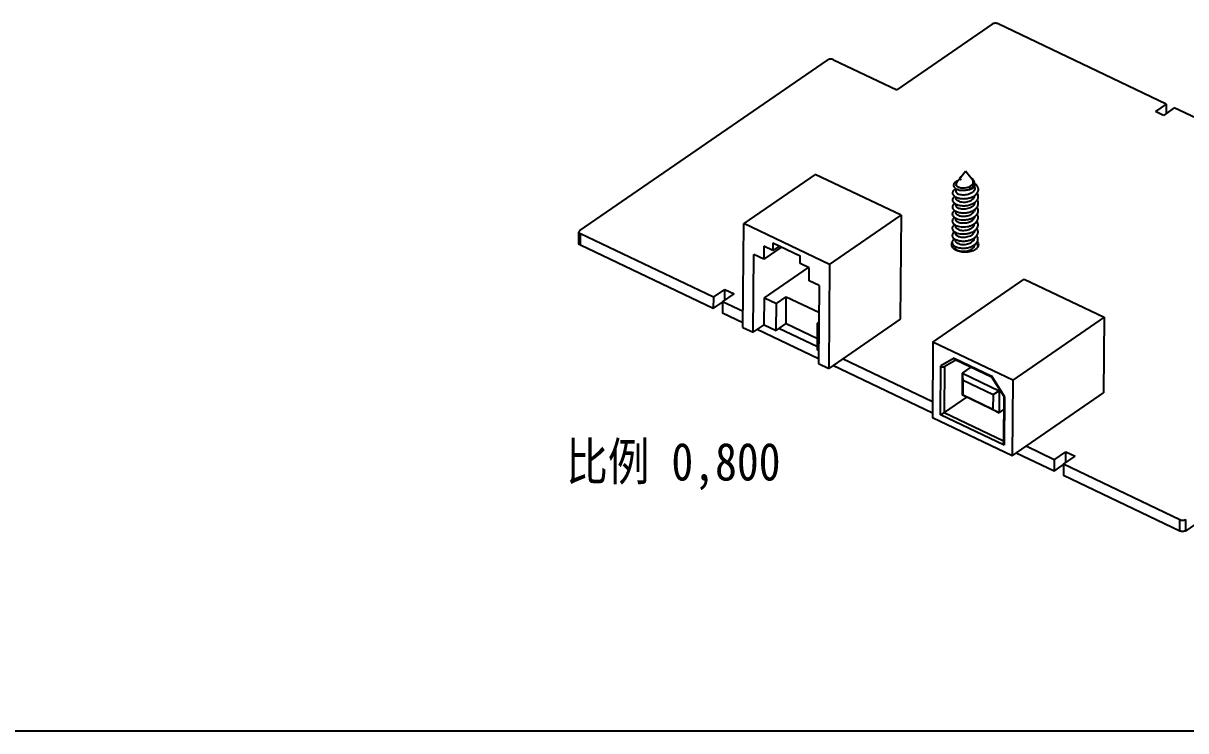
# Model space of a CAD drawing. Extents: x 0 to 420, y -115 to 297.
# Drawn here: x 209.7 to 317.5, y 0 to 65.6 of the extents above; entities that cross this region are included whole.
import ezdxf

# ---------------------------------------------------------------- set-up
doc = ezdxf.new("R2010")
doc.units = 0
doc.header["$LTSCALE"] = 23.1
doc.layers.get('0').update_dxf_attribs({"linetype": 'CONTINUOUS'})
doc.layers.add('02___PRT_ALL_AXES', color=7, linetype='CONTINUOUS')
doc.styles.get("Standard").update_dxf_attribs({"font": 'txt', "width": 0.85})

msp = doc.modelspace()

# ---------------------------------------------------------------- linework, layer by layer
at = {"color": 7, "linetype": 'CONTINUOUS'}
for p, q in [((299.51, 65.55), (290.66, 59.45)), ((315.66, 58.14), (300.08, 65.58)), ((261.29, 46.41), (284.23, 62.22)), ((284.79, 62.25), (290.66, 59.45)), ((315.66, 58.14), (314.65, 57.44)), ((315.39, 57.09), (314.65, 57.44)), ((316.4, 57.79), (315.39, 57.09)), ((315.66, 58.14), (315.66, 57.28)), ((345.79, 43.77), (316.4, 57.79)), ((283.09, 51.62), (276.48, 47.07)), ((291.06, 47.82), (283.09, 51.62)), ((296.16, 50.68), (296.18, 50.58)), ((296.64, 51.17), (296.58, 51.13)), ((296.58, 51.13), (296.61, 51.12)), ((296.61, 51.12), (296.64, 51.17)), ((284.44, 43.27), (291.06, 47.82)), ((291.06, 47.82), (290.98, 38.18)), ((276.4, 37.42), (276.48, 47.07)), ((284.44, 43.27), (276.48, 47.07)), ((261.19, 45.22), (261.2, 46.27)), ((261.33, 45.04), (261.34, 46.09)), ((273.66, 40.21), (261.34, 46.09)), ((279.19, 45.28), (279.18, 44.56)), ((279.19, 45.28), (281.72, 44.07)), ((273.65, 39.16), (261.33, 45.04)), ((278.35, 44.95), (278.34, 43.74)), ((280.01, 44.89), (278.34, 43.74)), ((279.18, 44.56), (278.35, 44.95)), ((279.81, 44.98), (279.18, 44.56)), ((277.36, 36.97), (277.42, 44.18)), ((278.34, 43.74), (277.42, 44.18)), ((281.72, 43.35), (281.72, 44.07)), ((282.55, 42.95), (281.72, 43.35)), ((284.44, 43.27), (284.36, 33.62)), ((278.39, 40.16), (282.49, 42.98)), ((282.54, 41.74), (282.55, 42.95)), ((283.47, 41.3), (282.54, 41.74)), ((283.47, 41.3), (283.41, 34.08)), ((294.02, 36.06), (302.49, 41.9)), ((302.49, 41.9), (309.9, 38.36)), ((273.66, 40.21), (273.65, 39.16)), ((273.66, 40.21), (274.73, 40.95)), ((274.52, 39.8), (275.59, 40.54)), ((274.72, 39.94), (274.73, 40.95)), ((274.73, 40.95), (275.59, 40.54)), ((278.37, 37.67), (278.39, 40.16)), ((278.39, 40.16), (279.51, 39.63)), ((279.51, 39.63), (280.42, 40.26)), ((280.4, 37.77), (280.42, 40.26)), ((280.42, 40.26), (283.45, 38.82)), ((273.65, 39.16), (274.52, 39.76)), ((274.52, 39.8), (274.52, 38.75)), ((276.41, 38.9), (274.52, 39.8)), ((279.49, 37.14), (279.51, 39.63)), ((276.4, 37.85), (274.52, 38.75)), ((279.49, 37.14), (280.4, 37.77)), ((280.4, 37.77), (283.32, 36.38)), ((283.31, 35.31), (283.33, 37.8)), ((283.44, 37.88), (283.33, 37.8)), ((283.44, 37.75), (283.33, 37.8)), ((290.98, 38.18), (284.36, 33.62)), ((309.9, 38.36), (301.43, 32.53)), ((309.9, 38.36), (309.84, 31.34)), ((276.4, 37.42), (277.36, 36.97)), ((277.36, 36.97), (278.37, 37.67)), ((283.41, 34.51), (277.73, 37.22)), ((278.37, 37.67), (279.49, 37.14)), ((283.32, 35.61), (279.74, 37.31)), ((294.02, 36.06), (293.97, 29.04)), ((301.43, 32.53), (294.02, 36.06)), ((283.31, 35.31), (283.42, 35.26)), ((293.98, 30.52), (285.64, 34.5)), ((295.98, 34.56), (294.75, 33.85)), ((295.98, 34.56), (299.47, 32.9)), ((283.41, 34.08), (284.36, 33.62)), ((293.97, 29.47), (284.73, 33.88)), ((294.71, 29.31), (294.75, 33.85)), ((295.08, 33.79), (295.05, 29.52)), ((295.07, 33.78), (296.14, 34.4)), ((296.08, 34.43), (299.45, 32.82)), ((296.77, 33.17), (297.57, 33.72)), ((296.76, 31.13), (296.77, 33.17)), ((296.82, 32.52), (296.77, 33.17)), ((296.77, 33.17), (300.17, 31.55)), ((296.81, 31.14), (296.82, 32.52)), ((296.82, 32.52), (299.6, 31.19)), ((299.45, 32.82), (300.59, 31.05)), ((300.67, 31.02), (299.47, 32.9)), ((301.43, 32.53), (301.37, 25.51)), ((299.6, 31.19), (300.17, 31.55)), ((300.17, 31.55), (300.15, 29.51)), ((300.17, 31.55), (300.24, 31.6)), ((301.37, 25.51), (309.84, 31.34)), ((297.13, 30.95), (295.05, 29.52)), ((296.81, 31.14), (296.76, 31.13)), ((300.15, 29.51), (296.76, 31.13)), ((299.59, 29.81), (296.81, 31.14)), ((299.6, 31.19), (299.59, 29.81)), ((300.59, 31.06), (300.55, 26.74)), ((300.67, 31.02), (300.64, 26.48)), ((300.64, 26.48), (294.71, 29.31)), ((295.05, 29.52), (300.55, 26.9)), ((299.59, 29.81), (300.15, 29.51)), ((300.15, 29.51), (300.58, 29.81)), ((301.37, 25.51), (293.97, 29.04)), ((305.27, 25.14), (302.65, 26.39)), ((305.27, 25.14), (306.34, 25.87)), ((306.33, 24.86), (306.34, 25.87)), ((306.34, 25.87), (307.2, 25.46)), ((329.42, 26.8), (317.46, 18.56)), ((305.26, 24.09), (301.74, 25.76)), ((305.27, 25.14), (305.26, 24.09)), ((306.13, 24.72), (307.2, 25.46)), ((305.26, 24.09), (306.13, 24.69)), ((306.13, 24.72), (306.13, 23.67)), ((316.91, 19.58), (306.13, 24.72)), ((316.9, 18.53), (306.13, 23.67)), ((316.9, 18.53), (316.91, 19.58)), ((317.46, 18.56), (317.47, 19.61)), ((0, 0), (420, 0))]:
    msp.add_line(p, q, dxfattribs=at)
for centre, radius, start, end in [((296.73, 51.1), 0.31, 121.1305, 124.8825), ((297.47, 50.81), 0.41, 7.8956, 8.8438), ((297.47, 50.81), 0.407, 1.1547, 7.8988)]:
    msp.add_arc(centre, radius, start, end, dxfattribs=at)
for points, knots in [([(300.08, 65.58), (299.99, 65.62), (299.79, 65.65), (299.59, 65.61), (299.51, 65.55)], [0, 0, 0, 0, 0.513285, 1, 1, 1, 1]), ([(284.79, 62.25), (284.7, 62.29), (284.51, 62.32), (284.31, 62.27), (284.23, 62.22)], [0, 0, 0, 0, 0.513285, 1, 1, 1, 1]), ([(296.33, 51.01), (296.29, 50.99), (296.21, 50.96), (296.11, 50.9), (296.03, 50.83), (295.97, 50.75), (295.93, 50.67), (295.92, 50.58), (295.94, 50.5), (295.99, 50.42), (296.06, 50.35), (296.15, 50.28), (296.27, 50.23), (296.4, 50.18), (296.55, 50.15), (296.76, 50.13), (296.93, 50.14), (297.04, 50.16)], [0, 0, 0, 0, 0.068426, 0.130464, 0.186024, 0.235588, 0.280459, 0.322911, 0.365911, 0.412374, 0.464455, 0.523338, 0.589354, 0.662182, 0.741006, 0.824631, 1, 1, 1, 1]), ([(296.24, 50.88), (296.21, 50.85), (296.17, 50.79), (296.16, 50.71), (296.16, 50.68)], [0, 0, 0, 0, 0.519263, 1, 1, 1, 1]), ([(296.18, 50.58), (296.17, 50.59), (296.16, 50.61), (296.16, 50.64), (296.16, 50.67)], [0, 0, 0, 0, 0.256394, 1, 1, 1, 1]), ([(296.5, 51.3), (296.5, 51.29), (296.49, 51.26), (296.49, 51.23), (296.49, 51.22), (296.49, 51.21)], [0, 0, 0, 0, 0.513537, 0.754605, 1, 1, 1, 1]), ([(296.49, 51.21), (296.5, 51.2), (296.51, 51.18), (296.54, 51.16), (296.56, 51.14), (296.58, 51.13)], [0, 0, 0, 0, 0.210262, 0.570178, 1, 1, 1, 1]), ([(296.56, 51.35), (296.55, 51.35), (296.53, 51.33), (296.51, 51.31), (296.5, 51.3)], [0, 0, 0, 0, 0.274475, 1, 1, 1, 1]), ([(297.65, 51.13), (297.67, 51.11), (297.7, 51.05), (297.73, 50.96), (297.73, 50.87), (297.72, 50.78), (297.68, 50.7), (297.62, 50.62), (297.54, 50.55), (297.41, 50.46), (297.23, 50.38), (296.98, 50.33), (296.74, 50.33), (296.58, 50.35), (296.51, 50.37)], [0, 0, 0, 0, 0.055699, 0.108114, 0.158894, 0.209986, 0.263168, 0.319686, 0.380135, 0.444521, 0.582669, 0.727356, 0.869432, 1, 1, 1, 1]), ([(296.64, 51.17), (296.62, 51.18), (296.59, 51.2), (296.57, 51.24), (296.56, 51.26), (296.56, 51.29), (296.57, 51.31), (296.58, 51.32)], [0, 0, 0, 0, 0.305548, 0.548247, 0.657009, 0.764877, 1, 1, 1, 1]), ([(296.63, 51.39), (296.63, 51.39), (296.61, 51.38), (296.59, 51.37), (296.57, 51.36)], [0, 0, 0, 0, 0.26362, 1, 1, 1, 1]), ([(297.11, 50.17), (297.22, 50.17), (297.37, 50.2), (297.56, 50.26), (297.68, 50.32), (297.78, 50.39), (297.86, 50.48), (297.91, 50.57), (297.92, 50.63), (297.92, 50.67)], [0, 0, 0, 0, 0.307845, 0.451032, 0.583362, 0.703382, 0.811109, 0.908552, 1, 1, 1, 1]), ([(297.44, 50.28), (297.5, 50.31), (297.62, 50.37), (297.76, 50.5), (297.84, 50.63), (297.87, 50.74), (297.88, 50.79), (297.88, 50.82)], [0, 0, 0, 0, 0.285935, 0.545986, 0.780409, 0.891157, 1, 1, 1, 1]), ([(297.87, 50.88), (297.87, 50.92), (297.84, 51), (297.76, 51.11), (297.66, 51.22), (297.57, 51.27), (297.53, 51.3)], [0, 0, 0, 0, 0.220915, 0.458436, 0.718012, 1, 1, 1, 1]), ([(297.92, 50.67), (297.92, 50.69), (297.91, 50.75), (297.89, 50.8), (297.88, 50.82)], [0, 0, 0, 0, 0.488173, 1, 1, 1, 1]), ([(298.12, 50.55), (298.11, 50.57), (298.05, 50.66), (297.97, 50.73), (297.9, 50.77)], [0, 0, 0, 0, 0.236783, 1, 1, 1, 1]), ([(296.15, 50.29), (296.1, 50.26), (296.01, 50.21), (295.93, 50.13), (295.88, 50.07), (295.85, 50), (295.83, 49.93), (295.83, 49.87), (295.84, 49.82), (295.85, 49.8)], [0, 0, 0, 0, 0.305121, 0.439369, 0.562487, 0.676602, 0.784857, 0.89123, 1, 1, 1, 1]), ([(295.85, 49.8), (295.86, 49.77), (295.89, 49.72), (295.96, 49.64), (296.04, 49.57), (296.15, 49.51), (296.27, 49.46), (296.45, 49.4), (296.71, 49.36), (297.04, 49.36), (297.37, 49.42), (297.67, 49.52), (297.85, 49.62), (297.93, 49.68)], [0, 0, 0, 0, 0.038757, 0.081491, 0.129029, 0.181672, 0.239319, 0.301572, 0.437161, 0.582114, 0.728893, 0.870156, 1, 1, 1, 1]), ([(296.16, 50.05), (296.15, 50.04), (296.16, 50.01), (296.17, 49.96), (296.2, 49.92), (296.25, 49.86), (296.34, 49.8), (296.43, 49.77), (296.48, 49.75)], [0, 0, 0, 0, 0.095098, 0.194227, 0.300792, 0.417258, 0.684506, 1, 1, 1, 1]), ([(296.51, 50.37), (296.47, 50.38), (296.4, 50.4), (296.28, 50.46), (296.21, 50.53), (296.18, 50.58)], [0, 0, 0, 0, 0.297918, 0.564403, 1, 1, 1, 1]), ([(296.47, 49.1), (296.54, 49.08), (296.68, 49.05), (296.91, 49.04), (297.15, 49.06), (297.38, 49.12), (297.58, 49.22), (297.75, 49.35), (297.85, 49.48), (297.9, 49.59), (297.91, 49.64), (297.91, 49.67)], [0, 0, 0, 0, 0.122024, 0.256783, 0.397649, 0.537639, 0.670506, 0.791862, 0.900483, 0.951034, 1, 1, 1, 1]), ([(297.92, 50.37), (297.92, 50.34), (297.91, 50.28), (297.87, 50.16), (297.78, 50.03), (297.62, 49.89), (297.41, 49.79), (297.17, 49.72), (296.93, 49.69), (296.69, 49.7), (296.54, 49.73), (296.48, 49.75)], [0, 0, 0, 0, 0.048908, 0.099002, 0.206127, 0.326205, 0.458611, 0.599029, 0.740956, 0.876978, 1, 1, 1, 1]), ([(297.04, 50.16), (297.08, 50.17), (297.21, 50.19), (297.34, 50.23), (297.44, 50.28)], [0, 0, 0, 0, 0.255173, 1, 1, 1, 1]), ([(297.93, 49.68), (297.97, 49.71), (298.04, 49.77), (298.12, 49.88), (298.19, 49.99), (298.23, 50.1), (298.24, 50.22), (298.23, 50.33), (298.19, 50.45), (298.15, 50.52), (298.12, 50.55)], [0, 0, 0, 0, 0.142813, 0.276548, 0.402175, 0.521654, 0.637842, 0.754138, 0.87392, 1, 1, 1, 1]), ([(297.93, 49.03), (297.98, 49.07), (298.07, 49.16), (298.18, 49.31), (298.23, 49.47), (298.23, 49.59), (298.22, 49.64)], [0, 0, 0, 0, 0.279238, 0.533812, 0.770206, 1, 1, 1, 1]), ([(298.22, 49.64), (298.22, 49.68), (298.19, 49.77), (298.15, 49.85), (298.13, 49.89)], [0, 0, 0, 0, 0.486893, 1, 1, 1, 1]), ([(295.83, 48.66), (295.82, 48.63), (295.82, 48.56), (295.84, 48.47), (295.9, 48.38), (295.98, 48.3), (296.09, 48.22), (296.22, 48.16), (296.37, 48.11), (296.6, 48.06), (296.91, 48.04), (297.28, 48.08), (297.63, 48.19), (297.83, 48.31), (297.92, 48.37)], [0, 0, 0, 0, 0.037429, 0.075732, 0.117437, 0.164257, 0.217012, 0.275808, 0.34024, 0.409541, 0.55837, 0.712825, 0.862827, 1, 1, 1, 1]), ([(296.05, 49.58), (296.01, 49.55), (295.95, 49.5), (295.88, 49.42), (295.83, 49.32), (295.83, 49.26), (295.83, 49.23)], [0, 0, 0, 0, 0.291452, 0.549326, 0.781137, 1, 1, 1, 1]), ([(295.83, 49.23), (295.83, 49.2), (295.84, 49.14), (295.89, 49.05), (295.96, 48.97), (296.06, 48.9), (296.18, 48.84), (296.31, 48.79), (296.46, 48.75), (296.68, 48.71), (296.97, 48.7), (297.32, 48.75), (297.65, 48.86), (297.84, 48.97), (297.93, 49.03)], [0, 0, 0, 0, 0.037157, 0.077153, 0.121611, 0.171408, 0.226794, 0.287551, 0.353125, 0.422726, 0.569941, 0.720735, 0.866447, 1, 1, 1, 1]), ([(296.04, 48.92), (296.01, 48.9), (295.96, 48.86), (295.9, 48.8), (295.86, 48.73), (295.84, 48.68), (295.83, 48.66)], [0, 0, 0, 0, 0.284672, 0.543622, 0.780141, 1, 1, 1, 1]), ([(296.14, 48.74), (296.14, 48.73), (296.15, 48.7), (296.16, 48.65), (296.19, 48.61), (296.24, 48.55), (296.33, 48.49), (296.42, 48.46), (296.47, 48.44)], [0, 0, 0, 0, 0.095098, 0.194227, 0.300792, 0.417258, 0.684506, 1, 1, 1, 1]), ([(296.47, 49.1), (296.42, 49.11), (296.34, 49.15), (296.25, 49.21), (296.2, 49.26), (296.17, 49.31), (296.15, 49.35), (296.15, 49.38), (296.15, 49.4)], [0, 0, 0, 0, 0.31547, 0.582727, 0.6992, 0.805773, 0.904906, 1, 1, 1, 1]), ([(297.91, 49.02), (297.9, 48.99), (297.89, 48.93), (297.85, 48.82), (297.75, 48.69), (297.58, 48.57), (297.37, 48.47), (297.14, 48.41), (296.91, 48.38), (296.68, 48.39), (296.53, 48.42), (296.47, 48.44)], [0, 0, 0, 0, 0.048965, 0.099507, 0.208098, 0.329423, 0.462278, 0.602275, 0.743165, 0.877957, 1, 1, 1, 1]), ([(297.92, 48.37), (297.97, 48.41), (298.05, 48.48), (298.14, 48.6), (298.2, 48.73), (298.22, 48.83), (298.22, 48.87)], [0, 0, 0, 0, 0.276614, 0.532738, 0.771726, 1, 1, 1, 1]), ([(298.22, 48.87), (298.23, 48.9), (298.23, 48.96), (298.2, 49.09), (298.16, 49.18), (298.12, 49.23)], [0, 0, 0, 0, 0.241697, 0.48649, 1, 1, 1, 1]), ([(298.14, 47.96), (298.16, 48.01), (298.21, 48.11), (298.23, 48.27), (298.2, 48.43), (298.15, 48.53), (298.12, 48.57)], [0, 0, 0, 0, 0.253904, 0.49661, 0.741159, 1, 1, 1, 1]), ([(296.03, 47.61), (296, 47.59), (295.94, 47.54), (295.87, 47.47), (295.83, 47.39), (295.81, 47.3), (295.82, 47.21), (295.85, 47.13), (295.91, 47.05), (295.96, 47), (295.99, 46.98)], [0, 0, 0, 0, 0.147204, 0.279045, 0.398194, 0.50938, 0.619038, 0.733974, 0.859771, 1, 1, 1, 1]), ([(296.04, 48.26), (296, 48.24), (295.94, 48.19), (295.87, 48.1), (295.82, 48.01), (295.81, 47.91), (295.84, 47.81), (295.9, 47.72), (295.98, 47.64), (296.05, 47.59), (296.09, 47.57)], [0, 0, 0, 0, 0.142167, 0.267822, 0.380738, 0.487487, 0.596387, 0.715115, 0.848846, 1, 1, 1, 1]), ([(296.09, 47.57), (296.16, 47.53), (296.33, 47.46), (296.6, 47.4), (296.9, 47.39), (297.21, 47.42), (297.46, 47.48), (297.64, 47.55), (297.88, 47.67), (298.05, 47.82), (298.14, 47.96)], [0, 0, 0, 0, 0.11004, 0.235209, 0.370598, 0.510189, 0.64776, 0.714062, 0.777883, 1, 1, 1, 1]), ([(296.45, 47.13), (296.41, 47.14), (296.32, 47.18), (296.23, 47.24), (296.18, 47.3), (296.15, 47.34), (296.14, 47.38), (296.13, 47.41), (296.13, 47.43)], [0, 0, 0, 0, 0.315478, 0.582739, 0.699211, 0.805781, 0.904909, 1, 1, 1, 1]), ([(296.46, 47.78), (296.41, 47.8), (296.33, 47.83), (296.24, 47.9), (296.19, 47.95), (296.16, 48), (296.14, 48.04), (296.14, 48.07), (296.14, 48.08)], [0, 0, 0, 0, 0.315477, 0.582725, 0.699198, 0.80577, 0.904904, 1, 1, 1, 1]), ([(297.89, 47.7), (297.89, 47.67), (297.88, 47.62), (297.83, 47.51), (297.73, 47.38), (297.57, 47.25), (297.36, 47.16), (297.13, 47.09), (296.89, 47.07), (296.67, 47.08), (296.52, 47.11), (296.45, 47.13)], [0, 0, 0, 0, 0.048987, 0.099596, 0.208383, 0.329863, 0.462775, 0.602716, 0.743465, 0.878087, 1, 1, 1, 1]), ([(296.46, 47.78), (296.52, 47.77), (296.64, 47.74), (296.83, 47.72), (297.04, 47.74), (297.24, 47.77), (297.43, 47.84), (297.6, 47.93), (297.74, 48.04), (297.81, 48.13), (297.84, 48.18)], [0, 0, 0, 0, 0.117132, 0.245586, 0.380751, 0.517601, 0.651296, 0.777736, 0.894182, 1, 1, 1, 1]), ([(297.9, 48.36), (297.9, 48.33), (297.88, 48.26), (297.86, 48.21), (297.84, 48.18)], [0, 0, 0, 0, 0.49059, 1, 1, 1, 1]), ([(297.91, 47.06), (297.95, 47.09), (298.02, 47.15), (298.1, 47.25), (298.17, 47.36), (298.21, 47.47), (298.22, 47.59), (298.21, 47.7), (298.17, 47.82), (298.13, 47.89), (298.11, 47.92)], [0, 0, 0, 0, 0.14293, 0.276854, 0.402708, 0.522392, 0.638685, 0.754914, 0.874416, 1, 1, 1, 1]), ([(261.29, 46.41), (261.26, 46.39), (261.22, 46.35), (261.2, 46.29), (261.2, 46.27)], [0, 0, 0, 0, 0.542791, 1, 1, 1, 1]), ([(296.03, 46.95), (296, 46.93), (295.95, 46.9), (295.88, 46.83), (295.84, 46.76), (295.81, 46.69), (295.8, 46.61), (295.82, 46.53), (295.85, 46.46), (295.88, 46.42), (295.9, 46.4)], [0, 0, 0, 0, 0.150703, 0.287558, 0.412356, 0.528286, 0.639876, 0.752448, 0.87113, 1, 1, 1, 1]), ([(295.9, 46.4), (295.94, 46.35), (296.03, 46.28), (296.15, 46.22), (296.31, 46.15), (296.53, 46.1), (296.82, 46.08), (297.11, 46.1), (297.41, 46.16), (297.68, 46.26), (297.84, 46.35), (297.91, 46.41)], [0, 0, 0, 0, 0.091176, 0.143493, 0.200072, 0.324328, 0.459726, 0.600675, 0.741214, 0.875778, 1, 1, 1, 1]), ([(295.99, 46.98), (296.04, 46.94), (296.16, 46.86), (296.38, 46.79), (296.63, 46.75), (296.9, 46.74), (297.18, 46.76), (297.45, 46.82), (297.7, 46.92), (297.84, 47.01), (297.91, 47.06)], [0, 0, 0, 0, 0.098408, 0.21217, 0.338498, 0.473213, 0.61144, 0.748185, 0.878883, 1, 1, 1, 1]), ([(296.45, 46.47), (296.4, 46.49), (296.32, 46.52), (296.23, 46.58), (296.18, 46.64), (296.15, 46.68), (296.13, 46.73), (296.13, 46.76), (296.13, 46.77)], [0, 0, 0, 0, 0.315484, 0.582735, 0.699207, 0.805775, 0.904904, 1, 1, 1, 1]), ([(297.88, 46.39), (297.88, 46.37), (297.87, 46.31), (297.82, 46.2), (297.73, 46.07), (297.56, 45.94), (297.35, 45.84), (297.12, 45.78), (296.88, 45.76), (296.66, 45.76), (296.51, 45.8), (296.44, 45.82)], [0, 0, 0, 0, 0.048963, 0.099502, 0.20808, 0.329399, 0.462263, 0.60227, 0.74316, 0.877951, 1, 1, 1, 1]), ([(296.45, 46.47), (296.52, 46.45), (296.66, 46.42), (296.89, 46.41), (297.13, 46.44), (297.36, 46.5), (297.56, 46.6), (297.73, 46.72), (297.83, 46.85), (297.87, 46.96), (297.89, 47.02), (297.89, 47.05)], [0, 0, 0, 0, 0.122008, 0.256748, 0.397598, 0.537581, 0.670455, 0.791829, 0.900473, 0.951031, 1, 1, 1, 1]), ([(297.9, 45.75), (297.94, 45.78), (298.01, 45.84), (298.09, 45.94), (298.16, 46.05), (298.19, 46.16), (298.21, 46.27), (298.2, 46.39), (298.16, 46.5), (298.12, 46.57), (298.1, 46.61)], [0, 0, 0, 0, 0.142837, 0.276734, 0.402623, 0.522389, 0.638774, 0.755057, 0.874538, 1, 1, 1, 1]), ([(297.91, 46.41), (297.94, 46.43), (298.01, 46.49), (298.1, 46.59), (298.16, 46.7), (298.2, 46.81), (298.21, 46.93), (298.2, 47.05), (298.17, 47.16), (298.13, 47.23), (298.1, 47.26)], [0, 0, 0, 0, 0.142858, 0.276746, 0.4026, 0.522315, 0.638656, 0.754926, 0.874442, 1, 1, 1, 1]), ([(261.2, 46.27), (261.2, 46.23), (261.23, 46.15), (261.3, 46.11), (261.34, 46.09)], [0, 0, 0, 0, 0.439875, 1, 1, 1, 1]), ([(295.76, 45.11), (295.76, 45.15), (295.76, 45.21), (295.78, 45.26), (295.79, 45.27)], [0, 0, 0, 0, 0.743511, 1, 1, 1, 1]), ([(296.02, 46.29), (295.97, 46.26), (295.89, 46.2), (295.83, 46.09), (295.8, 46.01), (295.8, 45.94), (295.81, 45.88), (295.83, 45.84), (295.84, 45.82)], [0, 0, 0, 0, 0.292099, 0.541057, 0.655521, 0.767563, 0.88119, 1, 1, 1, 1]), ([(296.01, 45.64), (295.97, 45.61), (295.9, 45.55), (295.83, 45.46), (295.81, 45.39), (295.8, 45.33), (295.8, 45.27), (295.81, 45.2), (295.87, 45.1), (295.97, 45), (296.11, 44.92), (296.21, 44.88), (296.27, 44.86)], [0, 0, 0, 0, 0.1328, 0.247805, 0.300541, 0.351441, 0.401848, 0.453166, 0.563136, 0.689316, 0.834955, 1, 1, 1, 1]), ([(295.84, 45.82), (295.87, 45.76), (295.94, 45.69), (296.06, 45.61), (296.16, 45.55), (296.29, 45.51), (296.47, 45.46), (296.73, 45.42), (297.05, 45.43), (297.36, 45.49), (297.65, 45.59), (297.83, 45.69), (297.9, 45.75)], [0, 0, 0, 0, 0.084306, 0.133567, 0.187698, 0.246469, 0.309425, 0.445163, 0.588826, 0.733424, 0.872258, 1, 1, 1, 1]), ([(296.15, 46.02), (296.14, 46.03), (296.13, 46.06), (296.12, 46.1), (296.12, 46.12)], [0, 0, 0, 0, 0.513602, 1, 1, 1, 1]), ([(296.44, 45.16), (296.39, 45.18), (296.31, 45.21), (296.22, 45.27), (296.16, 45.33), (296.14, 45.37), (296.12, 45.42), (296.12, 45.45), (296.12, 45.46)], [0, 0, 0, 0, 0.315498, 0.582756, 0.699222, 0.805784, 0.904907, 1, 1, 1, 1]), ([(296.44, 45.82), (296.41, 45.83), (296.35, 45.85), (296.24, 45.91), (296.18, 45.97), (296.15, 46.02)], [0, 0, 0, 0, 0.297006, 0.56294, 1, 1, 1, 1]), ([(296.44, 45.16), (296.51, 45.14), (296.65, 45.11), (296.88, 45.1), (297.12, 45.13), (297.35, 45.19), (297.55, 45.29), (297.72, 45.41), (297.82, 45.54), (297.86, 45.65), (297.88, 45.71), (297.88, 45.74)], [0, 0, 0, 0, 0.122028, 0.256793, 0.397664, 0.537657, 0.670522, 0.791872, 0.900486, 0.951034, 1, 1, 1, 1]), ([(297.89, 45.09), (297.93, 45.12), (298, 45.18), (298.08, 45.28), (298.15, 45.39), (298.19, 45.5), (298.2, 45.62), (298.19, 45.73), (298.16, 45.84), (298.12, 45.91), (298.1, 45.95)], [0, 0, 0, 0, 0.143012, 0.277052, 0.403035, 0.522829, 0.639172, 0.755355, 0.874695, 1, 1, 1, 1]), ([(298.19, 44.94), (298.19, 44.97), (298.19, 45.03), (298.17, 45.16), (298.12, 45.24), (298.09, 45.29)], [0, 0, 0, 0, 0.241451, 0.486282, 1, 1, 1, 1]), ([(298.14, 45.37), (298.15, 45.35), (298.21, 45.26), (298.24, 45.16), (298.24, 45.09)], [0, 0, 0, 0, 0.267155, 1, 1, 1, 1]), ([(261.33, 45.04), (261.29, 45.06), (261.22, 45.1), (261.19, 45.18), (261.19, 45.22)], [0, 0, 0, 0, 0.560125, 1, 1, 1, 1]), ([(296.05, 44.64), (295.97, 44.7), (295.82, 44.83), (295.75, 45.02), (295.76, 45.11)], [0, 0, 0, 0, 0.545362, 1, 1, 1, 1]), ([(296.01, 44.98), (295.99, 44.97), (295.94, 44.93), (295.88, 44.88), (295.85, 44.84)], [0, 0, 0, 0, 0.271804, 1, 1, 1, 1]), ([(297.95, 44.64), (297.83, 44.56), (297.51, 44.43), (297.01, 44.37), (296.5, 44.43), (296.18, 44.56), (296.05, 44.64)], [0, 0, 0, 0, 0.232773, 0.498093, 0.764518, 1, 1, 1, 1]), ([(296.43, 44.5), (296.39, 44.52), (296.3, 44.55), (296.21, 44.62), (296.16, 44.67), (296.13, 44.72), (296.12, 44.76), (296.11, 44.79), (296.11, 44.8)], [0, 0, 0, 0, 0.315473, 0.582724, 0.699197, 0.80577, 0.904904, 1, 1, 1, 1]), ([(296.27, 44.86), (296.33, 44.84), (296.46, 44.8), (296.67, 44.77), (296.89, 44.77), (297.11, 44.79), (297.33, 44.83), (297.54, 44.89), (297.73, 44.98), (297.84, 45.05), (297.89, 45.09)], [0, 0, 0, 0, 0.115615, 0.239629, 0.369308, 0.501645, 0.633576, 0.762193, 0.88497, 1, 1, 1, 1]), ([(297.81, 44.9), (297.79, 44.85), (297.72, 44.76), (297.58, 44.65), (297.41, 44.56), (297.21, 44.49), (297.01, 44.46), (296.81, 44.44), (296.61, 44.46), (296.49, 44.49), (296.43, 44.5)], [0, 0, 0, 0, 0.105805, 0.22225, 0.348693, 0.482395, 0.619242, 0.754407, 0.882867, 1, 1, 1, 1]), ([(297.87, 45.08), (297.87, 45.05), (297.86, 44.98), (297.83, 44.93), (297.81, 44.9)], [0, 0, 0, 0, 0.490513, 1, 1, 1, 1]), ([(298.21, 44.94), (298.2, 44.91), (298.14, 44.8), (298.04, 44.7), (297.95, 44.64)], [0, 0, 0, 0, 0.227424, 1, 1, 1, 1]), ([(295.98, 34.56), (295.99, 34.53), (296.01, 34.48), (296.06, 34.44), (296.08, 34.43)], [0, 0, 0, 0, 0.535084, 1, 1, 1, 1]), ([(294.75, 33.85), (294.77, 33.83), (294.82, 33.79), (294.91, 33.76), (295, 33.75), (295.05, 33.77), (295.08, 33.78)], [0, 0, 0, 0, 0.262346, 0.526714, 0.776946, 1, 1, 1, 1]), ([(299.47, 32.9), (299.46, 32.89), (299.45, 32.87), (299.45, 32.85), (299.45, 32.85)], [0, 0, 0, 0, 0.561509, 1, 1, 1, 1]), ([(299.45, 32.85), (299.45, 32.84), (299.45, 32.84), (299.45, 32.83), (299.45, 32.82)], [0, 0, 0, 0, 0.29798, 1, 1, 1, 1]), ([(300.67, 31.02), (300.66, 31.02), (300.65, 31.02), (300.62, 31.03), (300.6, 31.04), (300.59, 31.05)], [0, 0, 0, 0, 0.325763, 0.601318, 1, 1, 1, 1]), ([(294.71, 29.31), (294.76, 29.34), (294.85, 29.39), (294.96, 29.46), (295.02, 29.5), (295.05, 29.52)], [0, 0, 0, 0, 0.456184, 0.736708, 1, 1, 1, 1]), ([(300.64, 26.48), (300.61, 26.52), (300.57, 26.6), (300.55, 26.69), (300.55, 26.74)], [0, 0, 0, 0, 0.509571, 1, 1, 1, 1]), ([(316.91, 19.58), (317, 19.54), (317.19, 19.51), (317.39, 19.56), (317.47, 19.61)], [0, 0, 0, 0, 0.513285, 1, 1, 1, 1]), ([(317.46, 18.56), (317.38, 18.51), (317.19, 18.46), (316.99, 18.49), (316.9, 18.53)], [0, 0, 0, 0, 0.486715, 1, 1, 1, 1])]:
    msp.add_open_spline(points, degree=3, knots=knots, dxfattribs=at)
msp.add_open_spline([(298.24, 45.09), (298.23, 45.04), (298.22, 44.99), (298.21, 44.94)], degree=3, dxfattribs=at)
at = {"layer": '02___PRT_ALL_AXES', "color": 7, "linetype": 'CONTINUOUS'}
for p, q in [((296.58, 51.32), (297.05, 51.92)), ((297.65, 51.13), (297.05, 51.92)), ((296.24, 50.88), (296.5, 51.21)), ((297.92, 50.37), (297.92, 50.67)), ((296.16, 50.05), (296.16, 50.29)), ((296.14, 48.74), (296.15, 48.86)), ((296.15, 49.4), (296.15, 49.51)), ((296.13, 47.43), (296.13, 47.55)), ((296.14, 48.08), (296.14, 48.2)), ((296.13, 46.77), (296.13, 46.89)), ((296.12, 46.12), (296.12, 46.23)), ((296.12, 45.46), (296.12, 45.58)), ((296.11, 44.8), (296.11, 44.92))]:
    msp.add_line(p, q, dxfattribs=at)

# ---------------------------------------------------------------- texts
at = {"color": 2, "linetype": 'CONTINUOUS', "insert": (279.89, 26.72), "char_height": 3.5, "width": 23.8, "attachment_point": 3}
msp.add_mtext('比例 0,800', dxfattribs=at)

doc.saveas('drawing.dxf')
